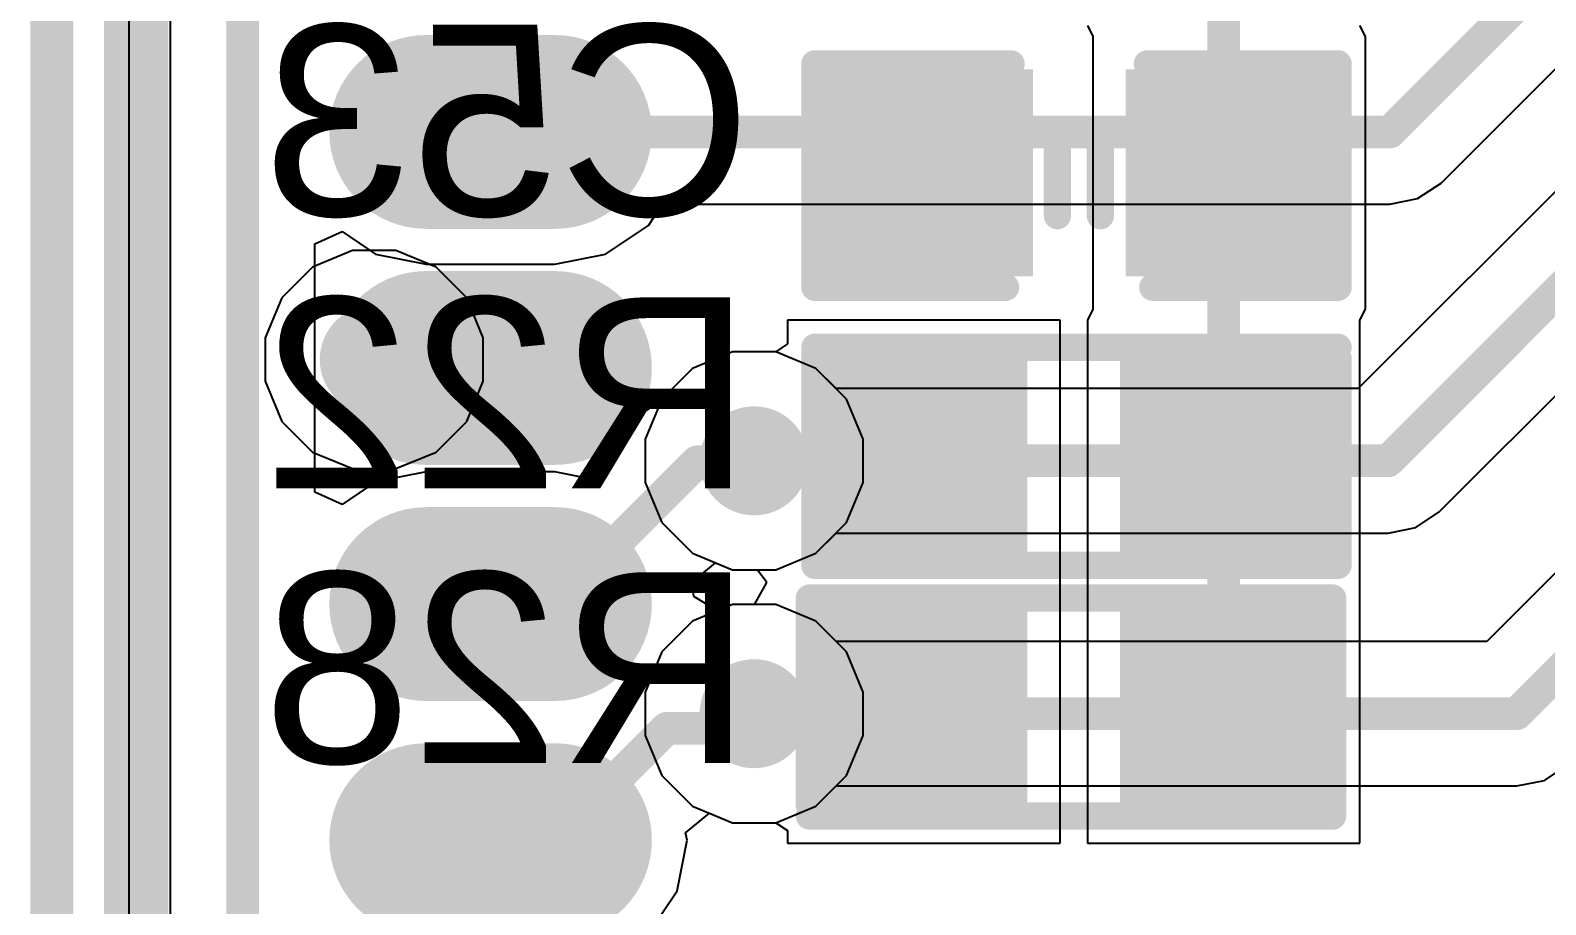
# Model space of a CAD drawing. Header units: inches. Extents: x -1 to 1.07, y -0.9 to 1.08.
# Drawn here: x -0.9989 to -0.7209, y -0.3213 to -0.1609 of the extents above; entities that cross this region are included whole.
import ezdxf

# ---------------------------------------------------------------- set-up
doc = ezdxf.new("R2010")
doc.units = ezdxf.units.IN
doc.header["$MEASUREMENT"] = 0
for name, color, linetype in [('BottomLayer', 5, 'Continuous'), ('BottomOverlay', 54, 'Continuous'), ('BottomPaste', 16, 'Continuous'), ('BottomSolder', 6, 'Continuous'), ('KeepOutLayer', 6, 'Continuous'), ('MidLayer1', 16, 'Continuous'), ('MidLayer2', 76, 'Continuous'), ('TopLayer', 1, 'Continuous'), ('TopOverlay', 2, 'Continuous'), ('TopPaste', 8, 'Continuous'), ('TopSolder', 216, 'Continuous'), ('ViaHoleLayer', 16, 'Continuous')]:
    doc.layers.add(name, color=color, linetype=linetype)
doc.styles.add('Arial', font='', dxfattribs={"height": 0.2})
doc.styles.get('Arial').set_extended_font_data('Arial')

# ---------------------------------------------------------------- blocks, each defined once
blk = doc.blocks.new('TF_SOCKET_________4')
at = {"layer": 'TopLayer'}
h = blk.add_hatch(color=1, dxfattribs=at)
edge = h.paths.add_edge_path()
edge.add_arc((-0.1154, -0.03472), 0.01378, 270, 450)
edge.add_line((-0.1154, -0.02094), (-0.13902, -0.02094))
edge.add_arc((-0.13902, -0.03472), 0.01378, 90, 270)
edge.add_line((-0.13902, -0.0485), (-0.1154, -0.0485))
h = blk.add_hatch(color=1, dxfattribs=at)
edge = h.paths.add_edge_path()
edge.add_arc((-0.1154, -0.07802), 0.01378, 270, 450)
edge.add_line((-0.1154, -0.06424), (-0.13902, -0.06424))
edge.add_arc((-0.13902, -0.07802), 0.01378, 90, 270)
edge.add_line((-0.13902, -0.0918), (-0.1154, -0.0918))
h = blk.add_hatch(color=1, dxfattribs=at)
edge = h.paths.add_edge_path()
edge.add_arc((-0.1154, -0.12133), 0.01378, 270, 450)
edge.add_line((-0.1154, -0.10755), (-0.13902, -0.10755))
edge.add_arc((-0.13902, -0.12133), 0.01378, 90, 270)
edge.add_line((-0.13902, -0.13511), (-0.1154, -0.13511))
h = blk.add_hatch(color=1, dxfattribs=at)
edge = h.paths.add_edge_path()
edge.add_arc((-0.1154, -0.16464), 0.01378, 270, 450)
edge.add_line((-0.1154, -0.15086), (-0.13902, -0.15086))
edge.add_arc((-0.13902, -0.16464), 0.01378, 90, 270)
edge.add_line((-0.13902, -0.17842), (-0.1154, -0.17842))
at = {"layer": 'TopPaste'}
h = blk.add_hatch(color=8, dxfattribs=at)
edge = h.paths.add_edge_path()
edge.add_arc((-0.1154, -0.03472), 0.01378, 270, 450)
edge.add_line((-0.1154, -0.02094), (-0.13902, -0.02094))
edge.add_arc((-0.13902, -0.03472), 0.01378, 90, 270)
edge.add_line((-0.13902, -0.0485), (-0.1154, -0.0485))
h = blk.add_hatch(color=8, dxfattribs=at)
edge = h.paths.add_edge_path()
edge.add_arc((-0.1154, -0.07802), 0.01378, 270, 450)
edge.add_line((-0.1154, -0.06424), (-0.13902, -0.06424))
edge.add_arc((-0.13902, -0.07802), 0.01378, 90, 270)
edge.add_line((-0.13902, -0.0918), (-0.1154, -0.0918))
h = blk.add_hatch(color=8, dxfattribs=at)
edge = h.paths.add_edge_path()
edge.add_arc((-0.1154, -0.12133), 0.01378, 270, 450)
edge.add_line((-0.1154, -0.10755), (-0.13902, -0.10755))
edge.add_arc((-0.13902, -0.12133), 0.01378, 90, 270)
edge.add_line((-0.13902, -0.13511), (-0.1154, -0.13511))
h = blk.add_hatch(color=8, dxfattribs=at)
edge = h.paths.add_edge_path()
edge.add_arc((-0.1154, -0.16464), 0.01378, 270, 450)
edge.add_line((-0.1154, -0.15086), (-0.13902, -0.15086))
edge.add_arc((-0.13902, -0.16464), 0.01378, 90, 270)
edge.add_line((-0.13902, -0.17842), (-0.1154, -0.17842))
at = {"layer": 'TopSolder'}
h = blk.add_hatch(color=216, dxfattribs=at)
edge = h.paths.add_edge_path()
edge.add_arc((-0.1154, -0.03472), 0.01778, 270, 450)
edge.add_line((-0.1154, -0.01694), (-0.13902, -0.01694))
edge.add_arc((-0.13902, -0.03472), 0.01778, 90, 270)
edge.add_line((-0.13902, -0.0525), (-0.1154, -0.0525))
h = blk.add_hatch(color=216, dxfattribs=at)
edge = h.paths.add_edge_path()
edge.add_arc((-0.1154, -0.07802), 0.01778, 270, 450)
edge.add_line((-0.1154, -0.06024), (-0.13902, -0.06024))
edge.add_arc((-0.13902, -0.07802), 0.01778, 90, 270)
edge.add_line((-0.13902, -0.0958), (-0.1154, -0.0958))
h = blk.add_hatch(color=216, dxfattribs=at)
edge = h.paths.add_edge_path()
edge.add_arc((-0.1154, -0.12133), 0.01778, 270, 450)
edge.add_line((-0.1154, -0.10355), (-0.13902, -0.10355))
edge.add_arc((-0.13902, -0.12133), 0.01778, 90, 270)
edge.add_line((-0.13902, -0.13911), (-0.1154, -0.13911))
h = blk.add_hatch(color=216, dxfattribs=at)
edge = h.paths.add_edge_path()
edge.add_arc((-0.1154, -0.16464), 0.01778, 270, 450)
edge.add_line((-0.1154, -0.14686), (-0.13902, -0.14686))
edge.add_arc((-0.13902, -0.16464), 0.01778, 90, 270)
edge.add_line((-0.13902, -0.18242), (-0.1154, -0.18242))
blk = doc.blocks.new('R0603_S_B_38')
at = {"layer": 'BottomLayer'}
for points in [[(-0.015, 0.015), (0.015, 0.015), (0.015, -0.015), (-0.015, -0.015)], [(0.04, 0.015), (0.07, 0.015), (0.07, -0.015), (0.04, -0.015)]]:
    blk.add_hatch(color=5, dxfattribs=at).paths.add_polyline_path(points)
at = {"layer": 'BottomPaste'}
for points in [[(-0.015, 0.015), (0.015, 0.015), (0.015, -0.015), (-0.015, -0.015)], [(0.04, 0.015), (0.07, 0.015), (0.07, -0.015), (0.04, -0.015)]]:
    blk.add_hatch(color=16, dxfattribs=at).paths.add_polyline_path(points)
at = {"layer": 'BottomSolder'}
for points in [[(-0.019, 0.019), (0.019, 0.019), (0.019, -0.019), (-0.019, -0.019)], [(0.036, 0.019), (0.074, 0.019), (0.074, -0.019), (0.036, -0.019)]]:
    blk.add_hatch(color=6, dxfattribs=at).paths.add_polyline_path(points)
at = {"layer": 'BottomOverlay'}
for points in [[(-0.021, 0.02, 0.005, 0.005, 0), (0.075, 0.02, 0.005, 0.005, 0)], [(-0.021, 0.009, 0.005, 0.005, 0), (-0.021, 0.02, 0.005, 0.005, 0)], [(0.075, 0.01, 0.005, 0.005, 0), (0.075, 0.02, 0.005, 0.005, 0)], [(-0.021, 0.009, 0.005, 0.005, 0), (-0.021, -0.018, 0.005, 0.005, 0)], [(0.075, 0.01, 0.005, 0.005, 0), (0.075, -0.02, 0.005, 0.005, 0)], [(-0.021, -0.02, 0.005, 0.005, 0), (0.075, -0.02, 0.005, 0.005, 0)]]:
    blk.add_lwpolyline(points, format="xyseb", dxfattribs=at)
for points in [[(-0.02225, 0.02, 0.0025, 0.0025, 1), (-0.01975, 0.02, 0.0025, 0.0025, 1)], [(-0.02225, 0.02, 0.0025, 0.0025, 1), (-0.01975, 0.02, 0.0025, 0.0025, 1)], [(0.07375, 0.02, 0.0025, 0.0025, 1), (0.07625, 0.02, 0.0025, 0.0025, 1)], [(0.07375, 0.02, 0.0025, 0.0025, 1), (0.07625, 0.02, 0.0025, 0.0025, 1)], [(-0.02225, 0.009, 0.0025, 0.0025, 1), (-0.01975, 0.009, 0.0025, 0.0025, 1)], [(-0.02225, 0.009, 0.0025, 0.0025, 1), (-0.01975, 0.009, 0.0025, 0.0025, 1)], [(0.07375, 0.01, 0.0025, 0.0025, 1), (0.07625, 0.01, 0.0025, 0.0025, 1)], [(0.07375, 0.01, 0.0025, 0.0025, 1), (0.07625, 0.01, 0.0025, 0.0025, 1)], [(-0.02225, -0.018, 0.0025, 0.0025, 1), (-0.01975, -0.018, 0.0025, 0.0025, 1)], [(-0.02225, -0.02, 0.0025, 0.0025, 1), (-0.01975, -0.02, 0.0025, 0.0025, 1)], [(0.07375, -0.02, 0.0025, 0.0025, 1), (0.07625, -0.02, 0.0025, 0.0025, 1)], [(0.07375, -0.02, 0.0025, 0.0025, 1), (0.07625, -0.02, 0.0025, 0.0025, 1)]]:
    blk.add_lwpolyline(points, format="xyseb", close=True, dxfattribs=at)
blk = doc.blocks.new('R0603_S_B_44')
at = {"layer": 'BottomLayer'}
for points in [[(-0.015, 0.015), (0.015, 0.015), (0.015, -0.015), (-0.015, -0.015)], [(0.04, 0.015), (0.07, 0.015), (0.07, -0.015), (0.04, -0.015)]]:
    blk.add_hatch(color=5, dxfattribs=at).paths.add_polyline_path(points)
at = {"layer": 'BottomPaste'}
for points in [[(-0.015, 0.015), (0.015, 0.015), (0.015, -0.015), (-0.015, -0.015)], [(0.04, 0.015), (0.07, 0.015), (0.07, -0.015), (0.04, -0.015)]]:
    blk.add_hatch(color=16, dxfattribs=at).paths.add_polyline_path(points)
at = {"layer": 'BottomSolder'}
for points in [[(-0.019, 0.019), (0.019, 0.019), (0.019, -0.019), (-0.019, -0.019)], [(0.036, 0.019), (0.074, 0.019), (0.074, -0.019), (0.036, -0.019)]]:
    blk.add_hatch(color=6, dxfattribs=at).paths.add_polyline_path(points)
at = {"layer": 'BottomOverlay'}
for points in [[(0.075, 0.02, 0.005, 0.005, 0), (-0.021, 0.02, 0.005, 0.005, 0)], [(-0.021, 0.009, 0.005, 0.005, 0), (-0.021, 0.02, 0.005, 0.005, 0)], [(0.075, 0.02, 0.005, 0.005, 0), (0.075, 0.01, 0.005, 0.005, 0)], [(-0.021, 0.009, 0.005, 0.005, 0), (-0.021, -0.018, 0.005, 0.005, 0)], [(0.075, 0.01, 0.005, 0.005, 0), (0.075, -0.02, 0.005, 0.005, 0)], [(0.075, -0.02, 0.005, 0.005, 0), (-0.021, -0.02, 0.005, 0.005, 0)]]:
    blk.add_lwpolyline(points, format="xyseb", dxfattribs=at)
for points in [[(-0.02225, 0.02, 0.0025, 0.0025, 1), (-0.01975, 0.02, 0.0025, 0.0025, 1)], [(-0.02225, 0.02, 0.0025, 0.0025, 1), (-0.01975, 0.02, 0.0025, 0.0025, 1)], [(0.07375, 0.02, 0.0025, 0.0025, 1), (0.07625, 0.02, 0.0025, 0.0025, 1)], [(0.07375, 0.02, 0.0025, 0.0025, 1), (0.07625, 0.02, 0.0025, 0.0025, 1)], [(-0.02225, 0.009, 0.0025, 0.0025, 1), (-0.01975, 0.009, 0.0025, 0.0025, 1)], [(-0.02225, 0.009, 0.0025, 0.0025, 1), (-0.01975, 0.009, 0.0025, 0.0025, 1)], [(0.07375, 0.01, 0.0025, 0.0025, 1), (0.07625, 0.01, 0.0025, 0.0025, 1)], [(0.07375, 0.01, 0.0025, 0.0025, 1), (0.07625, 0.01, 0.0025, 0.0025, 1)], [(-0.02225, -0.018, 0.0025, 0.0025, 1), (-0.01975, -0.018, 0.0025, 0.0025, 1)], [(-0.02225, -0.02, 0.0025, 0.0025, 1), (-0.01975, -0.02, 0.0025, 0.0025, 1)], [(0.07375, -0.02, 0.0025, 0.0025, 1), (0.07625, -0.02, 0.0025, 0.0025, 1)], [(0.07375, -0.02, 0.0025, 0.0025, 1), (0.07625, -0.02, 0.0025, 0.0025, 1)]]:
    blk.add_lwpolyline(points, format="xyseb", close=True, dxfattribs=at)
blk = doc.blocks.new('C0603_S_B_76')
at = {"layer": 'BottomLayer'}
for points in [[(-0.015, 0.015), (0.015, 0.015), (0.015, -0.015), (-0.015, -0.015)], [(0.04, 0.015), (0.07, 0.015), (0.07, -0.015), (0.04, -0.015)]]:
    blk.add_hatch(color=5, dxfattribs=at).paths.add_polyline_path(points)
at = {"layer": 'BottomPaste'}
for points in [[(-0.015, 0.015), (0.015, 0.015), (0.015, -0.015), (-0.015, -0.015)], [(0.04, 0.015), (0.07, 0.015), (0.07, -0.015), (0.04, -0.015)]]:
    blk.add_hatch(color=16, dxfattribs=at).paths.add_polyline_path(points)
at = {"layer": 'BottomSolder'}
for points in [[(-0.019, 0.019), (0.019, 0.019), (0.019, -0.019), (-0.019, -0.019)], [(0.036, 0.019), (0.074, 0.019), (0.074, -0.019), (0.036, -0.019)]]:
    blk.add_hatch(color=6, dxfattribs=at).paths.add_polyline_path(points)
at = {"layer": 'BottomOverlay'}
for points in [[(0.014, 0.021, 0.005, 0.005, 0), (-0.02, 0.021, 0.005, 0.005, 0)], [(-0.02, 0.01, 0.005, 0.005, 0), (-0.02, 0.021, 0.005, 0.005, 0)], [(0.076, 0.021, 0.005, 0.005, 0), (0.041, 0.021, 0.005, 0.005, 0)], [(0.076, 0.021, 0.005, 0.005, 0), (0.076, 0.011, 0.005, 0.005, 0)], [(-0.02, 0.01, 0.005, 0.005, 0), (-0.02, -0.02, 0.005, 0.005, 0)], [(0.076, -0.02, 0.005, 0.005, 0), (0.076, 0.011, 0.005, 0.005, 0)], [(0.02362, -0.00787, 0.005, 0.005, 0), (0.02362, 0.00787, 0.005, 0.005, 0)], [(0.0315, 0.00787, 0.005, 0.005, 0), (0.0315, -0.00787, 0.005, 0.005, 0)], [(0.015, -0.02, 0.005, 0.005, 0), (-0.02, -0.02, 0.005, 0.005, 0)], [(0.076, -0.02, 0.005, 0.005, 0), (0.04, -0.02, 0.005, 0.005, 0)]]:
    blk.add_lwpolyline(points, format="xyseb", dxfattribs=at)
for points in [[(-0.02125, 0.021, 0.0025, 0.0025, 1), (-0.01875, 0.021, 0.0025, 0.0025, 1)], [(-0.02125, 0.021, 0.0025, 0.0025, 1), (-0.01875, 0.021, 0.0025, 0.0025, 1)], [(0.01275, 0.021, 0.0025, 0.0025, 1), (0.01525, 0.021, 0.0025, 0.0025, 1)], [(0.03975, 0.021, 0.0025, 0.0025, 1), (0.04225, 0.021, 0.0025, 0.0025, 1)], [(0.07475, 0.021, 0.0025, 0.0025, 1), (0.07725, 0.021, 0.0025, 0.0025, 1)], [(0.07475, 0.021, 0.0025, 0.0025, 1), (0.07725, 0.021, 0.0025, 0.0025, 1)], [(-0.02125, 0.01, 0.0025, 0.0025, 1), (-0.01875, 0.01, 0.0025, 0.0025, 1)], [(-0.02125, 0.01, 0.0025, 0.0025, 1), (-0.01875, 0.01, 0.0025, 0.0025, 1)], [(0.07475, 0.011, 0.0025, 0.0025, 1), (0.07725, 0.011, 0.0025, 0.0025, 1)], [(0.07475, 0.011, 0.0025, 0.0025, 1), (0.07725, 0.011, 0.0025, 0.0025, 1)], [(0.02237, 0.00787, 0.0025, 0.0025, 1), (0.02487, 0.00787, 0.0025, 0.0025, 1)], [(0.03025, 0.00787, 0.0025, 0.0025, 1), (0.03275, 0.00787, 0.0025, 0.0025, 1)], [(0.02237, -0.00787, 0.0025, 0.0025, 1), (0.02487, -0.00787, 0.0025, 0.0025, 1)], [(0.03025, -0.00787, 0.0025, 0.0025, 1), (0.03275, -0.00787, 0.0025, 0.0025, 1)], [(-0.02125, -0.02, 0.0025, 0.0025, 1), (-0.01875, -0.02, 0.0025, 0.0025, 1)], [(-0.02125, -0.02, 0.0025, 0.0025, 1), (-0.01875, -0.02, 0.0025, 0.0025, 1)], [(0.01375, -0.02, 0.0025, 0.0025, 1), (0.01625, -0.02, 0.0025, 0.0025, 1)], [(0.03875, -0.02, 0.0025, 0.0025, 1), (0.04125, -0.02, 0.0025, 0.0025, 1)], [(0.07475, -0.02, 0.0025, 0.0025, 1), (0.07725, -0.02, 0.0025, 0.0025, 1)], [(0.07475, -0.02, 0.0025, 0.0025, 1), (0.07725, -0.02, 0.0025, 0.0025, 1)]]:
    blk.add_lwpolyline(points, format="xyseb", close=True, dxfattribs=at)

msp = doc.modelspace()

# ---------------------------------------------------------------- hatches: boundary and pattern name
at = {"layer": 'BottomLayer'}
h = msp.add_hatch(color=5, dxfattribs=at)
edge = h.paths.add_edge_path()
edge.add_arc((-0.93583, -0.22126), 0.01, 0, 360)
h = msp.add_hatch(color=5, dxfattribs=at)
edge = h.paths.add_edge_path()
edge.add_arc((-0.86614, -0.23983), 0.01, 0, 360)
h = msp.add_hatch(color=5, dxfattribs=at)
edge = h.paths.add_edge_path()
edge.add_arc((-0.86614, -0.28622), 0.01, 0, 360)
at = {"layer": 'MidLayer1'}
h = msp.add_hatch(color=16, dxfattribs=at)
edge = h.paths.add_edge_path()
edge.add_arc((-0.93583, -0.22126), 0.01, 0, 360)
h = msp.add_hatch(color=16, dxfattribs=at)
edge = h.paths.add_edge_path()
edge.add_arc((-0.86614, -0.23983), 0.01, 0, 360)
h = msp.add_hatch(color=16, dxfattribs=at)
edge = h.paths.add_edge_path()
edge.add_arc((-0.86614, -0.28622), 0.01, 0, 360)
at = {"layer": 'MidLayer2'}
h = msp.add_hatch(color=76, dxfattribs=at)
edge = h.paths.add_edge_path()
edge.add_arc((-0.93583, -0.22126), 0.01, 0, 360)
h = msp.add_hatch(color=76, dxfattribs=at)
edge = h.paths.add_edge_path()
edge.add_arc((-0.86614, -0.23983), 0.01, 0, 360)
h = msp.add_hatch(color=76, dxfattribs=at)
edge = h.paths.add_edge_path()
edge.add_arc((-0.86614, -0.28622), 0.01, 0, 360)
at = {"layer": 'TopLayer'}
h = msp.add_hatch(color=1, dxfattribs=at)
edge = h.paths.add_edge_path()
edge.add_arc((-0.93583, -0.22126), 0.01, 0, 360)
h = msp.add_hatch(color=1, dxfattribs=at)
edge = h.paths.add_edge_path()
edge.add_arc((-0.86614, -0.23983), 0.01, 0, 360)
h = msp.add_hatch(color=1, dxfattribs=at)
edge = h.paths.add_edge_path()
edge.add_arc((-0.86614, -0.28622), 0.01, 0, 360)
at = {"layer": 'ViaHoleLayer'}
h = msp.add_hatch(color=16, dxfattribs=at)
edge = h.paths.add_edge_path()
edge.add_arc((-0.93583, -0.22126), 0.005, 0, 360)
h = msp.add_hatch(color=16, dxfattribs=at)
edge = h.paths.add_edge_path()
edge.add_arc((-0.86614, -0.23983), 0.005, 0, 360)
h = msp.add_hatch(color=16, dxfattribs=at)
edge = h.paths.add_edge_path()
edge.add_arc((-0.86614, -0.28622), 0.005, 0, 360)

# ---------------------------------------------------------------- linework, layer by layer
at = {"layer": 'BottomLayer'}
for p, q in [((-0.98079, -0.88079), (-0.98079, 1.06079)), ((-0.805, -0.16), (-0.804, -0.162)), ((-0.754, -0.162), (-0.755, -0.16)), ((-0.804, -0.162), (-0.804, -0.212)), ((-0.754, -0.212), (-0.754, -0.162)), ((-0.754, -0.162), (-0.754, -0.162)), ((-0.81, -0.214), (-0.86, -0.214)), ((-0.86, -0.214), (-0.86, -0.21838)), ((-0.81, -0.26), (-0.81, -0.214)), ((-0.804, -0.212), (-0.805, -0.214)), ((-0.805, -0.214), (-0.805, -0.214)), ((-0.805, -0.214), (-0.805, -0.264)), ((-0.755, -0.214), (-0.754, -0.212)), ((-0.755, -0.26), (-0.755, -0.214)), ((-0.754, -0.212), (-0.754, -0.212)), ((-0.86, -0.21838), (-0.86216, -0.21983)), ((-0.87012, -0.21983), (-0.87747, -0.22287)), ((-0.86216, -0.21983), (-0.87012, -0.21983)), ((-0.87747, -0.22287), (-0.8831, -0.2285)), ((-0.8831, -0.2285), (-0.88614, -0.23585)), ((-0.88614, -0.23585), (-0.88614, -0.2438)), ((-0.88614, -0.2438), (-0.8831, -0.25116)), ((-0.8831, -0.25116), (-0.87747, -0.25678)), ((-0.87747, -0.25678), (-0.87012, -0.25983)), ((-0.87012, -0.25983), (-0.86552, -0.25983)), ((-0.86552, -0.25983), (-0.8639, -0.26191)), ((-0.81, -0.31), (-0.81, -0.26)), ((-0.81, -0.26), (-0.81, -0.26)), ((-0.755, -0.31), (-0.755, -0.26)), ((-0.755, -0.26), (-0.755, -0.26)), ((-0.86391, -0.26227), (-0.86613, -0.26622)), ((-0.8639, -0.26191), (-0.86391, -0.26227)), ((-0.805, -0.264), (-0.805, -0.264)), ((-0.805, -0.264), (-0.805, -0.31)), ((-0.87012, -0.26622), (-0.87747, -0.26927)), ((-0.86613, -0.26622), (-0.87012, -0.26622)), ((-0.87747, -0.26927), (-0.8831, -0.2749)), ((-0.8831, -0.2749), (-0.88614, -0.28225)), ((-0.88614, -0.28225), (-0.88614, -0.2902)), ((-0.88614, -0.2902), (-0.8831, -0.29755)), ((-0.8831, -0.29755), (-0.87747, -0.30318)), ((-0.87747, -0.30318), (-0.87012, -0.30622)), ((-0.87012, -0.30622), (-0.86216, -0.30622)), ((-0.86216, -0.30622), (-0.86, -0.30767)), ((-0.86, -0.30767), (-0.86, -0.31)), ((-0.86, -0.31), (-0.81, -0.31)), ((-0.805, -0.31), (-0.755, -0.31))]:
    msp.add_line(p, q, dxfattribs=at)
for points in [[(-0.78, -0.285, 0.006, 0.006, 0), (-0.78, -0.135, 0.006, 0.006, 0)], [(-0.83682, -0.23983, 0.006, 0.006, 0), (-0.83559, -0.2386, 0.006, 0.006, 0)], [(-0.86614, -0.23983, 0.006, 0.006, 0), (-0.83682, -0.23983, 0.006, 0.006, 0)], [(-0.86614, -0.28622, 0.006, 0.006, 0), (-0.83622, -0.28622, 0.006, 0.006, 0)], [(-0.83622, -0.28622, 0.006, 0.006, 0), (-0.835, -0.285, 0.006, 0.006, 0)]]:
    msp.add_lwpolyline(points, format="xyseb", dxfattribs=at)
for points in [[(-0.83709, -0.2386, 0.003, 0.003, 1), (-0.83409, -0.2386, 0.003, 0.003, 1)], [(-0.86764, -0.23983, 0.003, 0.003, 1), (-0.86464, -0.23983, 0.003, 0.003, 1)], [(-0.83832, -0.23983, 0.003, 0.003, 1), (-0.83532, -0.23983, 0.003, 0.003, 1)], [(-0.83832, -0.23983, 0.003, 0.003, 1), (-0.83532, -0.23983, 0.003, 0.003, 1)], [(-0.86764, -0.28622, 0.003, 0.003, 1), (-0.86464, -0.28622, 0.003, 0.003, 1)], [(-0.83772, -0.28622, 0.003, 0.003, 1), (-0.83472, -0.28622, 0.003, 0.003, 1)], [(-0.83772, -0.28622, 0.003, 0.003, 1), (-0.83472, -0.28622, 0.003, 0.003, 1)], [(-0.8365, -0.285, 0.003, 0.003, 1), (-0.8335, -0.285, 0.003, 0.003, 1)], [(-0.7815, -0.285, 0.003, 0.003, 1), (-0.7785, -0.285, 0.003, 0.003, 1)]]:
    msp.add_lwpolyline(points, format="xyseb", close=True, dxfattribs=at)
at = {"layer": 'KeepOutLayer'}
msp.add_lwpolyline([(-0.995, -0.895, 0.00787, 0.00787, 0), (-0.995, 1.075, 0.00787, 0.00787, 0)], format="xyseb", dxfattribs=at)
at = {"layer": 'MidLayer1'}
for p, q in [((-0.98079, -0.88079), (-0.98079, 1.06079)), ((-0.87012, -0.21983), (-0.87747, -0.22287)), ((-0.86216, -0.21983), (-0.87012, -0.21983)), ((-0.85481, -0.22287), (-0.86216, -0.21983)), ((-0.87747, -0.22287), (-0.8831, -0.2285)), ((-0.84919, -0.2285), (-0.85481, -0.22287)), ((-0.8831, -0.2285), (-0.88614, -0.23585)), ((-0.84614, -0.23585), (-0.84919, -0.2285)), ((-0.88614, -0.23585), (-0.88614, -0.2438)), ((-0.84614, -0.2438), (-0.84614, -0.23585)), ((-0.88614, -0.2438), (-0.8831, -0.25116)), ((-0.84919, -0.25116), (-0.84614, -0.2438)), ((-0.8831, -0.25116), (-0.87747, -0.25678)), ((-0.85481, -0.25678), (-0.84919, -0.25116)), ((-0.87747, -0.25678), (-0.87012, -0.25983)), ((-0.86216, -0.25983), (-0.85481, -0.25678)), ((-0.87012, -0.25983), (-0.86216, -0.25983)), ((-0.87012, -0.26622), (-0.87747, -0.26927)), ((-0.86216, -0.26622), (-0.87012, -0.26622)), ((-0.85481, -0.26927), (-0.86216, -0.26622)), ((-0.87747, -0.26927), (-0.8831, -0.2749)), ((-0.84919, -0.2749), (-0.85481, -0.26927)), ((-0.8831, -0.2749), (-0.88614, -0.28225)), ((-0.84614, -0.28225), (-0.84919, -0.2749)), ((-0.88614, -0.28225), (-0.88614, -0.2902)), ((-0.84614, -0.2902), (-0.84614, -0.28225)), ((-0.88614, -0.2902), (-0.8831, -0.29755)), ((-0.84919, -0.29755), (-0.84614, -0.2902)), ((-0.8831, -0.29755), (-0.87747, -0.30318)), ((-0.85481, -0.30318), (-0.84919, -0.29755)), ((-0.87747, -0.30318), (-0.87012, -0.30622)), ((-0.86216, -0.30622), (-0.85481, -0.30318)), ((-0.87012, -0.30622), (-0.86216, -0.30622))]:
    msp.add_line(p, q, dxfattribs=at)
at = {"layer": 'MidLayer2'}
for p, q in [((-0.98079, -0.44952), (-0.98079, 1.06079)), ((-0.93981, -0.20126), (-0.94716, -0.2043)), ((-0.93185, -0.20126), (-0.93981, -0.20126)), ((-0.9245, -0.2043), (-0.93185, -0.20126)), ((-0.94716, -0.2043), (-0.95278, -0.20993)), ((-0.91887, -0.20993), (-0.9245, -0.2043)), ((-0.95278, -0.20993), (-0.95583, -0.21728)), ((-0.91583, -0.21728), (-0.91887, -0.20993)), ((-0.95583, -0.21728), (-0.95583, -0.22524)), ((-0.91583, -0.22524), (-0.91583, -0.21728)), ((-0.87012, -0.21983), (-0.87747, -0.22287)), ((-0.86216, -0.21983), (-0.87012, -0.21983)), ((-0.85481, -0.22287), (-0.86216, -0.21983)), ((-0.87747, -0.22287), (-0.8831, -0.2285)), ((-0.84919, -0.2285), (-0.85481, -0.22287)), ((-0.95583, -0.22524), (-0.95278, -0.23259)), ((-0.91887, -0.23259), (-0.91583, -0.22524)), ((-0.8831, -0.2285), (-0.88614, -0.23585)), ((-0.84614, -0.23585), (-0.84919, -0.2285)), ((-0.95278, -0.23259), (-0.94716, -0.23822)), ((-0.9245, -0.23822), (-0.91887, -0.23259)), ((-0.88614, -0.23585), (-0.88614, -0.2438)), ((-0.84614, -0.2438), (-0.84614, -0.23585)), ((-0.94716, -0.23822), (-0.93981, -0.24126)), ((-0.93185, -0.24126), (-0.9245, -0.23822)), ((-0.93981, -0.24126), (-0.93185, -0.24126)), ((-0.88614, -0.2438), (-0.8831, -0.25116)), ((-0.84919, -0.25116), (-0.84614, -0.2438)), ((-0.8831, -0.25116), (-0.87747, -0.25678)), ((-0.85481, -0.25678), (-0.84919, -0.25116)), ((-0.87747, -0.25678), (-0.87012, -0.25983)), ((-0.86216, -0.25983), (-0.85481, -0.25678)), ((-0.87012, -0.25983), (-0.86216, -0.25983)), ((-0.87012, -0.26622), (-0.87747, -0.26927)), ((-0.86216, -0.26622), (-0.87012, -0.26622)), ((-0.85481, -0.26927), (-0.86216, -0.26622)), ((-0.87747, -0.26927), (-0.8831, -0.2749)), ((-0.84919, -0.2749), (-0.85481, -0.26927)), ((-0.8831, -0.2749), (-0.88614, -0.28225)), ((-0.84614, -0.28225), (-0.84919, -0.2749)), ((-0.88614, -0.28225), (-0.88614, -0.2902)), ((-0.84614, -0.2902), (-0.84614, -0.28225)), ((-0.88614, -0.2902), (-0.8831, -0.29755)), ((-0.84919, -0.29755), (-0.84614, -0.2902)), ((-0.8831, -0.29755), (-0.87747, -0.30318)), ((-0.85481, -0.30318), (-0.84919, -0.29755)), ((-0.87747, -0.30318), (-0.87012, -0.30622)), ((-0.86216, -0.30622), (-0.85481, -0.30318)), ((-0.87012, -0.30622), (-0.86216, -0.30622))]:
    msp.add_line(p, q, dxfattribs=at)
at = {"layer": 'TopLayer'}
for p, q in [((-0.98079, -0.88079), (-0.98079, 1.06079)), ((-0.97325, 0.155), (-0.97325, -0.38)), ((-0.74012, -0.18887), (-0.70787, -0.15662)), ((-0.70325, -0.17451), (-0.75532, -0.22657)), ((-0.74442, -0.19174), (-0.74012, -0.18887)), ((-0.7495, -0.19275), (-0.74442, -0.19174)), ((-0.88554, -0.19664), (-0.88294, -0.19275)), ((-0.88294, -0.19275), (-0.7495, -0.19275)), ((-0.8934, -0.2019), (-0.88554, -0.19664)), ((-0.94675, -0.20002), (-0.94175, -0.19778)), ((-0.94675, -0.24559), (-0.94675, -0.20002)), ((-0.94175, -0.19778), (-0.93558, -0.2019)), ((-0.93558, -0.2019), (-0.9263, -0.20374)), ((-0.90268, -0.20374), (-0.8934, -0.2019)), ((-0.9263, -0.20374), (-0.90268, -0.20374)), ((-0.74045, -0.2492), (-0.69587, -0.20462)), ((-0.87012, -0.21983), (-0.87747, -0.22287)), ((-0.86216, -0.21983), (-0.87012, -0.21983)), ((-0.85481, -0.22287), (-0.86216, -0.21983)), ((-0.87747, -0.22287), (-0.8831, -0.2285)), ((-0.85111, -0.22657), (-0.85481, -0.22287)), ((-0.75532, -0.22657), (-0.85111, -0.22657)), ((-0.88594, -0.23063), (-0.89809, -0.24278)), ((-0.88323, -0.22881), (-0.88594, -0.23063)), ((-0.8831, -0.2285), (-0.88323, -0.22881)), ((-0.69125, -0.23251), (-0.73171, -0.27297)), ((-0.9263, -0.24186), (-0.93558, -0.24371)), ((-0.90268, -0.24186), (-0.9263, -0.24186)), ((-0.89809, -0.24278), (-0.90268, -0.24186)), ((-0.93558, -0.24371), (-0.94175, -0.24783)), ((-0.94175, -0.24783), (-0.94675, -0.24559)), ((-0.74475, -0.25207), (-0.74045, -0.2492)), ((-0.74983, -0.25308), (-0.74475, -0.25207)), ((-0.85481, -0.25678), (-0.85111, -0.25308)), ((-0.85111, -0.25308), (-0.74983, -0.25308)), ((-0.8775, -0.2621), (-0.8732, -0.25855)), ((-0.8732, -0.25855), (-0.87012, -0.25983)), ((-0.86216, -0.25983), (-0.85481, -0.25678)), ((-0.87012, -0.25983), (-0.86216, -0.25983)), ((-0.87723, -0.26473), (-0.8775, -0.2621)), ((-0.87284, -0.26735), (-0.87723, -0.26473)), ((-0.87012, -0.26622), (-0.87284, -0.26735)), ((-0.86216, -0.26622), (-0.87012, -0.26622)), ((-0.85481, -0.26927), (-0.86216, -0.26622)), ((-0.85111, -0.27297), (-0.85481, -0.26927)), ((-0.73171, -0.27297), (-0.85111, -0.27297)), ((-0.72115, -0.29847), (-0.71685, -0.2956)), ((-0.85481, -0.30318), (-0.85111, -0.29948)), ((-0.85111, -0.29948), (-0.72622, -0.29948)), ((-0.72622, -0.29948), (-0.72115, -0.29847)), ((-0.8787, -0.30808), (-0.87432, -0.30449)), ((-0.87432, -0.30449), (-0.87012, -0.30622)), ((-0.86216, -0.30622), (-0.85481, -0.30318)), ((-0.87844, -0.30942), (-0.8787, -0.30808)), ((-0.87012, -0.30622), (-0.86216, -0.30622)), ((-0.88028, -0.3187), (-0.87844, -0.30942)), ((-0.88554, -0.32656), (-0.88028, -0.3187))]:
    msp.add_line(p, q, dxfattribs=at)
for points in [[(-0.96, -0.38, 0.006, 0.006, 0), (-0.96, 0.155, 0.006, 0.006, 0)], [(-0.7495, -0.1795, 0.006, 0.006, 0), (-0.702, -0.132, 0.006, 0.006, 0)], [(-0.91449, -0.1795, 0.006, 0.006, 0), (-0.7495, -0.1795, 0.006, 0.006, 0)], [(-0.74983, -0.23983, 0.006, 0.006, 0), (-0.69, -0.18, 0.006, 0.006, 0)], [(-0.72622, -0.28622, 0.006, 0.006, 0), (-0.678, -0.238, 0.006, 0.006, 0)], [(-0.90268, -0.26611, 0.006, 0.006, 0), (-0.87657, -0.24, 0.006, 0.006, 0)], [(-0.87657, -0.24, 0.006, 0.006, 0), (-0.87, -0.24, 0.006, 0.006, 0)], [(-0.86614, -0.23983, 0.006, 0.006, 0), (-0.74983, -0.23983, 0.006, 0.006, 0)], [(-0.91449, -0.26611, 0.006, 0.006, 0), (-0.90268, -0.26611, 0.006, 0.006, 0)], [(-0.86882, -0.2889, 0.006, 0.006, 0), (-0.86614, -0.28622, 0.006, 0.006, 0)], [(-0.86614, -0.28622, 0.006, 0.006, 0), (-0.72622, -0.28622, 0.006, 0.006, 0)], [(-0.90268, -0.30942, 0.006, 0.006, 0), (-0.88217, -0.2889, 0.006, 0.006, 0)], [(-0.88217, -0.2889, 0.006, 0.006, 0), (-0.86882, -0.2889, 0.006, 0.006, 0)], [(-0.91449, -0.30942, 0.006, 0.006, 0), (-0.90268, -0.30942, 0.006, 0.006, 0)]]:
    msp.add_lwpolyline(points, format="xyseb", dxfattribs=at)
for points in [[(-0.91599, -0.1795, 0.003, 0.003, 1), (-0.91299, -0.1795, 0.003, 0.003, 1)], [(-0.751, -0.1795, 0.003, 0.003, 1), (-0.748, -0.1795, 0.003, 0.003, 1)], [(-0.751, -0.1795, 0.003, 0.003, 1), (-0.748, -0.1795, 0.003, 0.003, 1)], [(-0.87807, -0.24, 0.003, 0.003, 1), (-0.87507, -0.24, 0.003, 0.003, 1)], [(-0.87807, -0.24, 0.003, 0.003, 1), (-0.87507, -0.24, 0.003, 0.003, 1)], [(-0.8715, -0.24, 0.003, 0.003, 1), (-0.8685, -0.24, 0.003, 0.003, 1)], [(-0.86764, -0.23983, 0.003, 0.003, 1), (-0.86464, -0.23983, 0.003, 0.003, 1)], [(-0.75133, -0.23983, 0.003, 0.003, 1), (-0.74833, -0.23983, 0.003, 0.003, 1)], [(-0.75133, -0.23983, 0.003, 0.003, 1), (-0.74833, -0.23983, 0.003, 0.003, 1)], [(-0.91599, -0.26611, 0.003, 0.003, 1), (-0.91299, -0.26611, 0.003, 0.003, 1)], [(-0.90418, -0.26611, 0.003, 0.003, 1), (-0.90118, -0.26611, 0.003, 0.003, 1)], [(-0.90418, -0.26611, 0.003, 0.003, 1), (-0.90118, -0.26611, 0.003, 0.003, 1)], [(-0.86764, -0.28622, 0.003, 0.003, 1), (-0.86464, -0.28622, 0.003, 0.003, 1)], [(-0.86764, -0.28622, 0.003, 0.003, 1), (-0.86464, -0.28622, 0.003, 0.003, 1)], [(-0.72772, -0.28622, 0.003, 0.003, 1), (-0.72472, -0.28622, 0.003, 0.003, 1)], [(-0.72772, -0.28622, 0.003, 0.003, 1), (-0.72472, -0.28622, 0.003, 0.003, 1)], [(-0.88367, -0.2889, 0.003, 0.003, 1), (-0.88067, -0.2889, 0.003, 0.003, 1)], [(-0.88367, -0.2889, 0.003, 0.003, 1), (-0.88067, -0.2889, 0.003, 0.003, 1)], [(-0.87032, -0.2889, 0.003, 0.003, 1), (-0.86732, -0.2889, 0.003, 0.003, 1)], [(-0.87032, -0.2889, 0.003, 0.003, 1), (-0.86732, -0.2889, 0.003, 0.003, 1)], [(-0.91599, -0.30942, 0.003, 0.003, 1), (-0.91299, -0.30942, 0.003, 0.003, 1)], [(-0.90418, -0.30942, 0.003, 0.003, 1), (-0.90118, -0.30942, 0.003, 0.003, 1)], [(-0.90418, -0.30942, 0.003, 0.003, 1), (-0.90118, -0.30942, 0.003, 0.003, 1)]]:
    msp.add_lwpolyline(points, format="xyseb", close=True, dxfattribs=at)
at = {"layer": 'TopOverlay'}
msp.add_lwpolyline([(-0.97953, -0.3874, 0.01181, 0.01181, 0), (-0.97953, 0.11122, 0.01181, 0.01181, 0)], format="xyseb", dxfattribs=at)

# ---------------------------------------------------------------- block references
for name, p in [('TF_SOCKET_________4', (-0.78728, -0.14478)), ('R0603_S_B_38', (-0.835, -0.285))]:
    msp.add_blockref(name, p)
at = {"rotation": 180}
for name, p in [('C0603_S_B_76', (-0.779, -0.187)), ('R0603_S_B_44', (-0.78, -0.239))]:
    msp.add_blockref(name, p, dxfattribs=at)

# ---------------------------------------------------------------- texts
at = {"layer": 'BottomOverlay', "style": 'Arial', "text_generation_flag": 2}
for s, p in [('C53', (-0.86656, -0.19485)), ('R22', (-0.86657, -0.24486)), ('R28', (-0.86656, -0.29528))]:
    msp.add_text(s, height=0.035, dxfattribs=at).set_placement(p)

doc.saveas('drawing.dxf')
